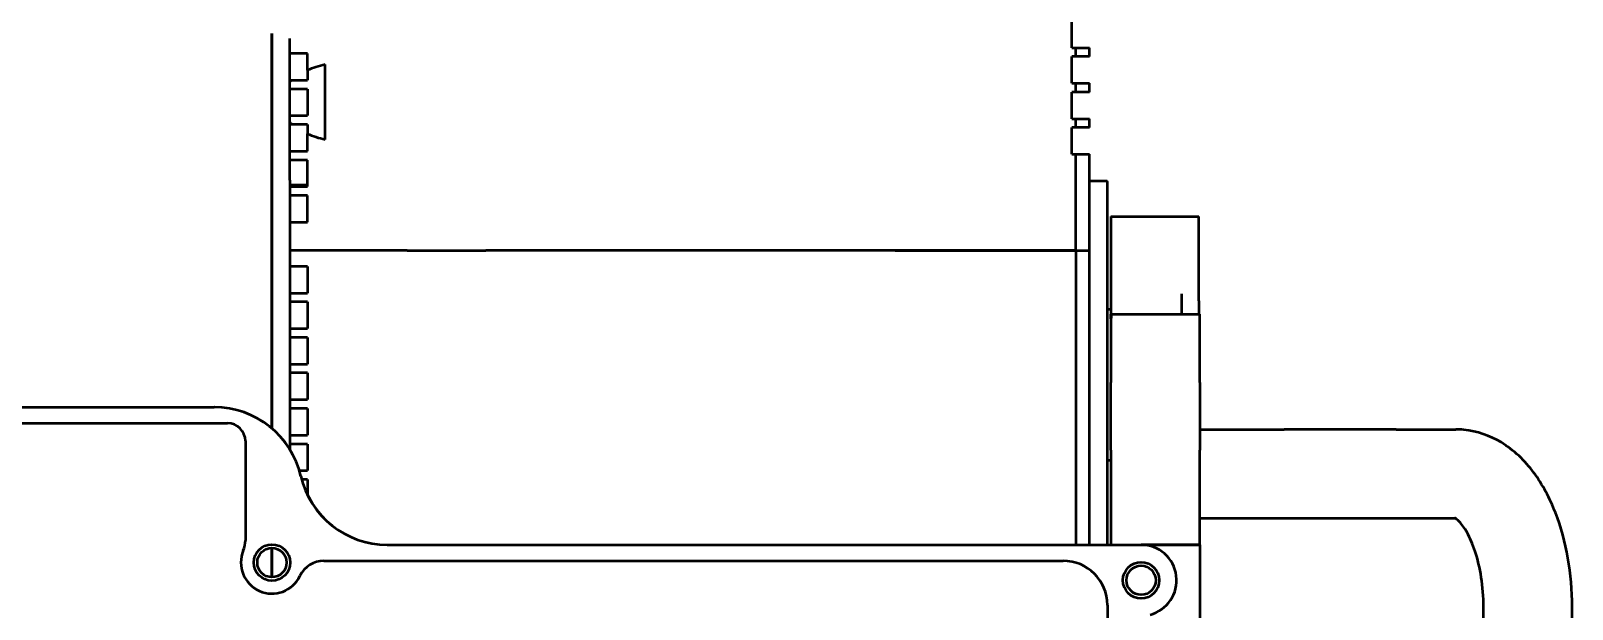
# Model space of a CAD drawing. Header units: millimetres. Extents: x 36 to 3196, y 27 to 5967.
# Drawn here: x 1894.7 to 2068.5, y 3237.3 to 3302.5 of the extents above; entities that cross this region are included whole.
import ezdxf

# ---------------------------------------------------------------- set-up
doc = ezdxf.new("R2010")
doc.units = ezdxf.units.MM
doc.layers.add('외형선(ISO)', color=7, linetype='Continuous', lineweight=50)

msp = doc.modelspace()

# ---------------------------------------------------------------- linework, layer by layer
at = {"layer": '외형선(ISO)'}
for p, q in [((1921.8917, 3302.1483), (1921.8917, 3285.6436)), ((1921.8917, 3285.6436), (1921.8917, 3302.1483)), ((2012.073, 3300.5614), (2012.073, 3303.5614)), ((1923.8917, 3285.6436), (1923.8917, 3301.5855)), ((2012.073, 3300.5614), (2012.5162, 3300.5614)), ((2012.5162, 3300.5614), (2014.073, 3300.5614)), ((2012.5162, 3299.5614), (2012.5162, 3300.5614)), ((2014.073, 3299.5614), (2014.073, 3300.5614)), ((1925.8917, 3299.9114), (1923.8917, 3299.9114)), ((1925.8917, 3298.022), (1925.8917, 3299.9114)), ((1927.8917, 3290.2307), (1927.8917, 3298.6604)), ((2012.073, 3296.5614), (2012.073, 3299.5614)), ((2012.5162, 3299.5614), (2012.073, 3299.5614)), ((2014.073, 3299.5614), (2012.5162, 3299.5614)), ((1923.8917, 3296.9114), (1924.1024, 3296.9114)), ((1924.1024, 3296.9114), (1925.8917, 3296.9114)), ((1925.8917, 3298.022), (1925.8917, 3296.9114)), ((1925.8917, 3295.9114), (1923.8917, 3295.9114)), ((1925.8917, 3295.9114), (1925.8917, 3292.9114)), ((2012.073, 3296.5614), (2012.5162, 3296.5614)), ((2012.073, 3292.5614), (2012.073, 3295.5614)), ((2012.5162, 3295.5614), (2012.073, 3295.5614)), ((2012.5162, 3296.5614), (2014.073, 3296.5614)), ((2012.5162, 3295.5614), (2012.5162, 3296.5614)), ((2014.073, 3295.5614), (2012.5162, 3295.5614)), ((2014.073, 3295.5614), (2014.073, 3296.5614)), ((1923.8917, 3292.9114), (1925.8917, 3292.9114)), ((1924.1814, 3291.9114), (1923.8917, 3291.9114)), ((1925.8917, 3291.9114), (1924.1814, 3291.9114)), ((1925.8917, 3291.9114), (1925.8917, 3290.8691)), ((2012.073, 3292.5614), (2012.5162, 3292.5614)), ((2012.5162, 3292.5614), (2014.073, 3292.5614)), ((2012.5162, 3291.5614), (2012.5162, 3292.5614)), ((2014.073, 3291.5614), (2014.073, 3292.5614)), ((1925.8917, 3288.9114), (1925.8917, 3290.8691)), ((2012.073, 3288.5614), (2012.073, 3291.5614)), ((2012.5162, 3291.5614), (2012.073, 3291.5614)), ((2014.073, 3291.5614), (2012.5162, 3291.5614)), ((1923.8917, 3288.9114), (1925.8917, 3288.9114)), ((2012.073, 3288.5614), (2012.5162, 3288.5614)), ((2012.5162, 3288.5614), (2014.073, 3288.5614)), ((2012.5162, 3277.7114), (2012.5162, 3288.5614)), ((2014.073, 3277.7114), (2014.073, 3288.5614)), ((1925.8917, 3287.9114), (1923.8917, 3287.9114)), ((1925.8917, 3284.9114), (1925.8917, 3287.9114)), ((1921.8917, 3285.6436), (1921.8917, 3257.6717)), ((1921.8917, 3257.6717), (1921.8917, 3285.6436)), ((1923.8917, 3285.6436), (1923.8917, 3255.3499)), ((1925.8917, 3285.0614), (1923.8917, 3285.0614)), ((1923.8917, 3284.9114), (1925.8917, 3284.9114)), ((2014.073, 3285.5614), (2015.8439, 3285.5614)), ((2015.8439, 3285.5614), (2016.073, 3285.5614)), ((2016.073, 3285.4736), (2016.073, 3285.5614)), ((2016.073, 3285.4736), (2016.073, 3281.4614)), ((1925.8917, 3283.9114), (1923.8917, 3283.9114)), ((1925.8917, 3280.9114), (1925.8917, 3283.9114)), ((2016.073, 3281.4614), (2016.073, 3244.5614)), ((2016.4917, 3281.5614), (2016.4917, 3272.8531)), ((2016.4917, 3281.5614), (2026.3917, 3281.5614)), ((2026.3917, 3272.0614), (2026.3917, 3281.5614)), ((1923.8917, 3280.9114), (1925.8917, 3280.9114)), ((1937.1458, 3277.7114), (1923.8917, 3277.7114)), ((1937.1458, 3277.7114), (1923.8917, 3277.7114)), ((1937.1458, 3277.7114), (1945.9908, 3277.7114)), ((1937.1458, 3277.7114), (1945.9908, 3277.7114)), ((1992.1552, 3277.7114), (1945.9908, 3277.7114)), ((1992.1552, 3277.7114), (1945.9908, 3277.7114)), ((1992.1552, 3277.7114), (2009.5239, 3277.7114)), ((2009.5239, 3277.7114), (1992.1552, 3277.7114)), ((2009.5239, 3277.7114), (2012.5272, 3277.7114)), ((2012.5162, 3277.7114), (2009.5239, 3277.7114)), ((2012.5272, 3277.7114), (2014.073, 3277.7114)), ((2012.5272, 3277.7114), (2012.5272, 3244.5614)), ((2014.073, 3244.5614), (2014.073, 3277.7114)), ((1925.8917, 3275.9173), (1923.8917, 3275.9173)), ((1925.8917, 3275.9173), (1925.8917, 3272.9173)), ((1923.8917, 3272.9173), (1925.8917, 3272.9173)), ((2016.4917, 3272.8531), (2016.4917, 3270.5614)), ((2024.4917, 3270.5614), (2024.4917, 3272.8531)), ((1925.8917, 3271.9173), (1923.8917, 3271.9173)), ((1925.8917, 3271.9173), (1925.8917, 3268.9173)), ((2016.4917, 3271.0614), (2016.073, 3271.0614)), ((2026.3917, 3272.0614), (2026.3917, 3270.5614)), ((2016.4917, 3270.0339), (2016.4917, 3270.5614)), ((2016.5561, 3270.5614), (2016.4917, 3270.5614)), ((2016.4917, 3270.0339), (2016.4917, 3262.8513)), ((2016.5561, 3270.5614), (2018.4917, 3270.5614)), ((2018.4917, 3270.5614), (2024.4917, 3270.5614)), ((2024.4917, 3270.5614), (2026.4917, 3270.5614)), ((2026.4917, 3262.8513), (2026.4917, 3270.5614)), ((1923.8917, 3268.9173), (1925.8917, 3268.9173)), ((1925.8917, 3267.9173), (1923.8917, 3267.9173)), ((1925.8917, 3267.9173), (1925.8917, 3264.9173)), ((1923.8917, 3264.9173), (1925.8917, 3264.9173)), ((1925.8917, 3263.9173), (1923.8917, 3263.9173)), ((1925.8917, 3263.9173), (1925.8917, 3260.9173)), ((2016.4917, 3255.2181), (2016.4917, 3262.8513)), ((2026.4917, 3262.8513), (2026.4917, 3255.2181)), ((1923.8917, 3260.9173), (1925.8917, 3260.9173)), ((1859.8917, 3260.0614), (1915.3917, 3260.0614)), ((1915.4046, 3260.0614), (1915.3917, 3260.0614)), ((1925.8917, 3259.9173), (1923.8917, 3259.9173)), ((1925.8917, 3259.9173), (1925.8917, 3256.9173)), ((1865.3333, 3258.2614), (1916.8917, 3258.2614)), ((1923.8917, 3256.9173), (1925.8917, 3256.9173)), ((2026.4917, 3257.5614), (2036.0368, 3257.5614)), ((2048.6595, 3257.5614), (2036.0368, 3257.5614)), ((2048.6595, 3257.5614), (2055.3881, 3257.5614)), ((1918.8917, 3256.2614), (1918.8917, 3245.0614)), ((1925.8917, 3255.9173), (1923.8917, 3255.9173)), ((1925.8917, 3255.9173), (1925.8917, 3252.9173)), ((2016.4917, 3255.2181), (2016.4917, 3244.5614)), ((2026.4917, 3244.5614), (2026.4917, 3255.2181)), ((2016.4917, 3254.0614), (2016.073, 3254.0614)), ((1924.9881, 3252.9173), (1925.8917, 3252.9173)), ((1925.8917, 3251.9173), (1925.2476, 3251.9173)), ((1925.8917, 3251.9173), (1925.8917, 3250.2025)), ((2026.4917, 3247.5614), (2036.0368, 3247.5614)), ((2036.0368, 3247.5614), (2048.6595, 3247.5614)), ((2048.6595, 3247.5614), (2055.2823, 3247.5614)), ((1921.8917, 3244.2114), (1921.8917, 3240.9114)), ((1921.8917, 3240.9114), (1921.8917, 3244.2114)), ((1934.8789, 3244.5614), (2019.8917, 3244.5614)), ((2024.4917, 3244.5614), (2019.8917, 3244.5614)), ((2019.8917, 3244.5614), (2024.4917, 3244.5614)), ((2024.4917, 3244.5614), (2026.4917, 3244.5614)), ((2026.4917, 3244.5614), (2024.4917, 3244.5614)), ((2026.4917, 3244.5614), (2026.4917, 3100.5614)), ((1927.7578, 3242.7614), (2011.0917, 3242.7614)), ((2016.0917, 3237.7614), (2016.0917, 3107.3614)), ((2058.4917, 3107.5614), (2058.4917, 3237.5614)), ((2068.4917, 3107.5614), (2068.4917, 3237.5614))]:
    msp.add_line(p, q, dxfattribs=at)
for centre, radius in [((1921.8917, 3242.5614), 2.05), ((1921.8917, 3242.5614), 1.65), ((2019.8917, 3240.5614), 2.05), ((2019.8917, 3240.5614), 1.65)]:
    msp.add_circle(centre, radius, dxfattribs=at)
for centre, radius, start, end in [((1915.3917, 3250.0614), 10, 13.002878, 90), ((1915.4046, 3250.0614), 10, 13.002878, 90), ((1916.8917, 3256.2614), 2, 0, 90), ((1934.8789, 3254.5614), 10, 193.002878, 270), ((1934.8917, 3254.5614), 10, 193.002878, 270), ((1915.8917, 3245.0614), 3, 337.380135, 0), ((1921.8917, 3242.5614), 3.5, 157.380135, 334.483613), ((2019.8917, 3240.5614), 4, 284.477512, 90), ((1927.7578, 3239.7614), 3, 90, 154.483613), ((2011.0917, 3237.7614), 5, 0, 90)]:
    msp.add_arc(centre, radius, start, end, dxfattribs=at)
for centre, major_axis, ratio, start_param, end_param in [((1930.6223, 3294.4455), (-7.7942, 0), 0.57735027, 5.07030831, 5.36457636), ((1930.6223, 3294.4455), (-7.7942, 0), 0.57735027, 5.70324572, 5.75460998), ((1930.6223, 3294.4455), (-7.7942, 0), 0.57735027, 0.52857532, 0.59817791), ((1930.6223, 3294.4455), (-7.7942, 0), 0.57735027, 0.91860894, 1.212877), ((2018.4917, 3270.0339), (0, 2.0961), 0.95414649, 1.31641178, 1.57079633)]:
    msp.add_ellipse(centre, major_axis=major_axis, ratio=ratio, start_param=start_param, end_param=end_param, dxfattribs=at)
for points, knots in [([(2015.8439, 3285.5614), (2015.8953, 3285.5609), (2015.9453, 3285.5496), (2016.0204, 3285.5123), (2016.047, 3285.4947), (2016.073, 3285.4736)], [-1.4097183571, -1.4097183571, -1.4097183571, -1.4097183571, -1.356058744, -1.356058744, -1.3254262179, -1.3254262179, -1.3254262179, -1.3254262179]), ([(2068.4917, 3237.5614), (2068.4917, 3239.4151), (2068.3345, 3241.2684), (2067.7051, 3244.8539), (2067.234, 3246.5856), (2065.9628, 3249.8245), (2065.1648, 3251.3338), (2063.1625, 3254.0265), (2061.9507, 3255.2211), (2059.229, 3256.858), (2057.7862, 3257.3763), (2055.9799, 3257.5474), (2055.684, 3257.5614), (2055.3881, 3257.5614)], [4.71238898, 4.71238898, 4.71238898, 4.71238898, 5.02654825, 5.02654825, 5.34070751, 5.34070751, 5.65486678, 5.65486678, 5.96902604, 5.96902604, 6.23205087, 6.23205087, 6.28318531, 6.28318531, 6.28318531, 6.28318531]), ([(2058.4917, 3237.5614), (2058.4917, 3238.6925), (2058.4061, 3239.8235), (2058.0819, 3241.9432), (2057.8454, 3242.9335), (2057.2845, 3244.6365), (2056.9643, 3245.3593), (2056.3406, 3246.4665), (2056.0378, 3246.8694), (2055.5536, 3247.3874), (2055.3719, 3247.5113), (2055.2578, 3247.5752), (2055.2415, 3247.5811), (2055.2415, 3247.5811)], [4.71238898, 4.71238898, 4.71238898, 4.71238898, 4.98829012, 4.98829012, 5.25989236, 5.25989236, 5.51866913, 5.51866913, 5.7590946, 5.7590946, 5.9894741, 5.9894741, 6.08653872, 6.08653872, 6.08653872, 6.08653872])]:
    msp.add_open_spline(points, degree=3, knots=knots, dxfattribs=at)

doc.saveas('drawing.dxf')
